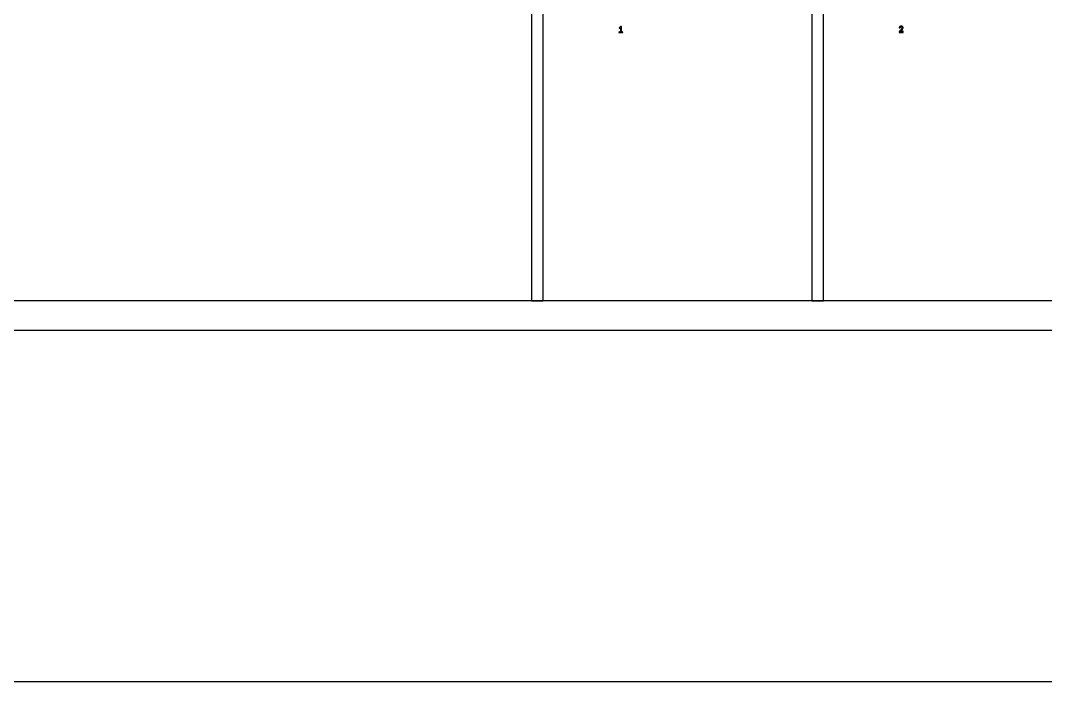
# Model space of a CAD drawing. Extents: x -7000 to 3750, y -6210 to 6210.
# Drawn here: x -5250 to -3500, y 1600 to 2729 of the extents above; entities that cross this region are included whole.
import ezdxf

# ---------------------------------------------------------------- set-up
doc = ezdxf.new("R2010")
doc.units = 0

msp = doc.modelspace()

# ---------------------------------------------------------------- linework, layer by layer
at = {"layer": 'HBMetalGapLayer'}
msp.add_lwpolyline([(-7000, 1600), (0, 1600), (0, 4500), (-7000, 4500)], close=True, dxfattribs=at)
at = {"layer": 'HBMetalPosLayer'}
for points in [[(-4357.807, 3051.5), (-4377.807, 3051.5), (-4377.807, 2250), (-4357.807, 2250)], [(-3879.193, 3051.5), (-3899.193, 3051.5), (-3899.193, 2250), (-3879.193, 2250)], [(-6200, 2200), (-800, 2200), (-800, 2250), (-6200, 2250)]]:
    msp.add_lwpolyline(points, close=True, dxfattribs=at)
at = {"layer": 'NegLayer'}
for points in [[(-4228.107, 2716.2), (-4228.107, 2715.6), (-4227.507, 2715.6), (-4227.507, 2716.2)], [(-4227.507, 2716.8), (-4227.507, 2716.2), (-4226.907, 2716.2), (-4226.907, 2716.8)], [(-4227.507, 2716.2), (-4227.507, 2715.6), (-4226.907, 2715.6), (-4226.907, 2716.2)], [(-4226.907, 2717.4), (-4226.907, 2716.8), (-4226.307, 2716.8), (-4226.307, 2717.4)], [(-4226.907, 2716.8), (-4226.907, 2716.2), (-4226.307, 2716.2), (-4226.307, 2716.8)], [(-4226.907, 2716.2), (-4226.907, 2715.6), (-4226.307, 2715.6), (-4226.307, 2716.2)], [(-4226.307, 2718), (-4226.307, 2717.4), (-4225.707, 2717.4), (-4225.707, 2718)], [(-4226.307, 2717.4), (-4226.307, 2716.8), (-4225.707, 2716.8), (-4225.707, 2717.4)], [(-4226.307, 2716.8), (-4226.307, 2716.2), (-4225.707, 2716.2), (-4225.707, 2716.8)], [(-4226.307, 2716.2), (-4226.307, 2715.6), (-4225.707, 2715.6), (-4225.707, 2716.2)], [(-4225.707, 2718.6), (-4225.707, 2718), (-4225.107, 2718), (-4225.107, 2718.6)], [(-4225.707, 2718), (-4225.707, 2717.4), (-4225.107, 2717.4), (-4225.107, 2718)], [(-4225.707, 2717.4), (-4225.707, 2716.8), (-4225.107, 2716.8), (-4225.107, 2717.4)], [(-4225.707, 2716.8), (-4225.707, 2716.2), (-4225.107, 2716.2), (-4225.107, 2716.8)], [(-4225.707, 2716.2), (-4225.707, 2715.6), (-4225.107, 2715.6), (-4225.107, 2716.2)], [(-4225.707, 2715.6), (-4225.707, 2715), (-4225.107, 2715), (-4225.107, 2715.6)], [(-4225.707, 2715), (-4225.707, 2714.4), (-4225.107, 2714.4), (-4225.107, 2715)], [(-4225.707, 2714.4), (-4225.707, 2713.8), (-4225.107, 2713.8), (-4225.107, 2714.4)], [(-4225.707, 2713.8), (-4225.707, 2713.2), (-4225.107, 2713.2), (-4225.107, 2713.8)], [(-4225.707, 2713.2), (-4225.707, 2712.6), (-4225.107, 2712.6), (-4225.107, 2713.2)], [(-4225.707, 2712.6), (-4225.707, 2712), (-4225.107, 2712), (-4225.107, 2712.6)], [(-4225.107, 2718.6), (-4225.107, 2718), (-4224.507, 2718), (-4224.507, 2718.6)], [(-4225.107, 2718), (-4225.107, 2717.4), (-4224.507, 2717.4), (-4224.507, 2718)], [(-4225.107, 2717.4), (-4225.107, 2716.8), (-4224.507, 2716.8), (-4224.507, 2717.4)], [(-4225.107, 2716.8), (-4225.107, 2716.2), (-4224.507, 2716.2), (-4224.507, 2716.8)], [(-4225.107, 2716.2), (-4225.107, 2715.6), (-4224.507, 2715.6), (-4224.507, 2716.2)], [(-4225.107, 2715.6), (-4225.107, 2715), (-4224.507, 2715), (-4224.507, 2715.6)], [(-4225.107, 2715), (-4225.107, 2714.4), (-4224.507, 2714.4), (-4224.507, 2715)], [(-4225.107, 2714.4), (-4225.107, 2713.8), (-4224.507, 2713.8), (-4224.507, 2714.4)], [(-4225.107, 2713.8), (-4225.107, 2713.2), (-4224.507, 2713.2), (-4224.507, 2713.8)], [(-4225.107, 2713.2), (-4225.107, 2712.6), (-4224.507, 2712.6), (-4224.507, 2713.2)], [(-4225.107, 2712.6), (-4225.107, 2712), (-4224.507, 2712), (-4224.507, 2712.6)], [(-4224.507, 2718.6), (-4224.507, 2718), (-4223.907, 2718), (-4223.907, 2718.6)], [(-4224.507, 2718), (-4224.507, 2717.4), (-4223.907, 2717.4), (-4223.907, 2718)], [(-4224.507, 2717.4), (-4224.507, 2716.8), (-4223.907, 2716.8), (-4223.907, 2717.4)], [(-4224.507, 2716.8), (-4224.507, 2716.2), (-4223.907, 2716.2), (-4223.907, 2716.8)], [(-4224.507, 2716.2), (-4224.507, 2715.6), (-4223.907, 2715.6), (-4223.907, 2716.2)], [(-4224.507, 2715.6), (-4224.507, 2715), (-4223.907, 2715), (-4223.907, 2715.6)], [(-4224.507, 2715), (-4224.507, 2714.4), (-4223.907, 2714.4), (-4223.907, 2715)], [(-4224.507, 2714.4), (-4224.507, 2713.8), (-4223.907, 2713.8), (-4223.907, 2714.4)], [(-4224.507, 2713.8), (-4224.507, 2713.2), (-4223.907, 2713.2), (-4223.907, 2713.8)], [(-4224.507, 2713.2), (-4224.507, 2712.6), (-4223.907, 2712.6), (-4223.907, 2713.2)], [(-4224.507, 2712.6), (-4224.507, 2712), (-4223.907, 2712), (-4223.907, 2712.6)], [(-3750.093, 2717.4), (-3750.093, 2716.8), (-3749.493, 2716.8), (-3749.493, 2717.4)], [(-3750.093, 2716.8), (-3750.093, 2716.2), (-3749.493, 2716.2), (-3749.493, 2716.8)], [(-3749.493, 2718), (-3749.493, 2717.4), (-3748.893, 2717.4), (-3748.893, 2718)], [(-3749.493, 2717.4), (-3749.493, 2716.8), (-3748.893, 2716.8), (-3748.893, 2717.4)], [(-3749.493, 2716.8), (-3749.493, 2716.2), (-3748.893, 2716.2), (-3748.893, 2716.8)], [(-3748.893, 2718.6), (-3748.893, 2718), (-3748.293, 2718), (-3748.293, 2718.6)], [(-3748.893, 2718), (-3748.893, 2717.4), (-3748.293, 2717.4), (-3748.293, 2718)], [(-3748.893, 2717.4), (-3748.893, 2716.8), (-3748.293, 2716.8), (-3748.293, 2717.4)], [(-3748.293, 2718.6), (-3748.293, 2718), (-3747.693, 2718), (-3747.693, 2718.6)], [(-3748.293, 2718), (-3748.293, 2717.4), (-3747.693, 2717.4), (-3747.693, 2718)], [(-3747.693, 2719.2), (-3747.693, 2718.6), (-3747.093, 2718.6), (-3747.093, 2719.2)], [(-3747.693, 2718.6), (-3747.693, 2718), (-3747.093, 2718), (-3747.093, 2718.6)], [(-3747.693, 2718), (-3747.693, 2717.4), (-3747.093, 2717.4), (-3747.093, 2718)], [(-3747.693, 2712.6), (-3747.693, 2712), (-3747.093, 2712), (-3747.093, 2712.6)], [(-3747.093, 2719.2), (-3747.093, 2718.6), (-3746.493, 2718.6), (-3746.493, 2719.2)], [(-3747.093, 2718.6), (-3747.093, 2718), (-3746.493, 2718), (-3746.493, 2718.6)], [(-3747.093, 2713.2), (-3747.093, 2712.6), (-3746.493, 2712.6), (-3746.493, 2713.2)], [(-3747.093, 2712.6), (-3747.093, 2712), (-3746.493, 2712), (-3746.493, 2712.6)], [(-3746.493, 2719.2), (-3746.493, 2718.6), (-3745.893, 2718.6), (-3745.893, 2719.2)], [(-3746.493, 2718.6), (-3746.493, 2718), (-3745.893, 2718), (-3745.893, 2718.6)], [(-3746.493, 2713.8), (-3746.493, 2713.2), (-3745.893, 2713.2), (-3745.893, 2713.8)], [(-3746.493, 2713.2), (-3746.493, 2712.6), (-3745.893, 2712.6), (-3745.893, 2713.2)], [(-3746.493, 2712.6), (-3746.493, 2712), (-3745.893, 2712), (-3745.893, 2712.6)], [(-3745.893, 2719.2), (-3745.893, 2718.6), (-3745.293, 2718.6), (-3745.293, 2719.2)], [(-3745.893, 2718.6), (-3745.893, 2718), (-3745.293, 2718), (-3745.293, 2718.6)], [(-3745.893, 2714.4), (-3745.893, 2713.8), (-3745.293, 2713.8), (-3745.293, 2714.4)], [(-3745.893, 2713.8), (-3745.893, 2713.2), (-3745.293, 2713.2), (-3745.293, 2713.8)], [(-3745.893, 2713.2), (-3745.893, 2712.6), (-3745.293, 2712.6), (-3745.293, 2713.2)], [(-3745.293, 2719.2), (-3745.293, 2718.6), (-3744.693, 2718.6), (-3744.693, 2719.2)], [(-3745.293, 2718.6), (-3745.293, 2718), (-3744.693, 2718), (-3744.693, 2718.6)], [(-3745.293, 2718), (-3745.293, 2717.4), (-3744.693, 2717.4), (-3744.693, 2718)], [(-3745.293, 2715), (-3745.293, 2714.4), (-3744.693, 2714.4), (-3744.693, 2715)], [(-3745.293, 2714.4), (-3745.293, 2713.8), (-3744.693, 2713.8), (-3744.693, 2714.4)], [(-3745.293, 2713.8), (-3745.293, 2713.2), (-3744.693, 2713.2), (-3744.693, 2713.8)], [(-3744.693, 2718.6), (-3744.693, 2718), (-3744.093, 2718), (-3744.093, 2718.6)], [(-3744.693, 2718), (-3744.693, 2717.4), (-3744.093, 2717.4), (-3744.093, 2718)], [(-3744.693, 2717.4), (-3744.693, 2716.8), (-3744.093, 2716.8), (-3744.093, 2717.4)], [(-3744.693, 2716.8), (-3744.693, 2716.2), (-3744.093, 2716.2), (-3744.093, 2716.8)], [(-3744.693, 2716.2), (-3744.693, 2715.6), (-3744.093, 2715.6), (-3744.093, 2716.2)], [(-3744.693, 2715.6), (-3744.693, 2715), (-3744.093, 2715), (-3744.093, 2715.6)], [(-3744.693, 2715), (-3744.693, 2714.4), (-3744.093, 2714.4), (-3744.093, 2715)], [(-3744.693, 2714.4), (-3744.693, 2713.8), (-3744.093, 2713.8), (-3744.093, 2714.4)], [(-3744.093, 2718), (-3744.093, 2717.4), (-3743.493, 2717.4), (-3743.493, 2718)], [(-3744.093, 2717.4), (-3744.093, 2716.8), (-3743.493, 2716.8), (-3743.493, 2717.4)], [(-3744.093, 2716.8), (-3744.093, 2716.2), (-3743.493, 2716.2), (-3743.493, 2716.8)], [(-3744.093, 2716.2), (-3744.093, 2715.6), (-3743.493, 2715.6), (-3743.493, 2716.2)], [(-3744.093, 2715.6), (-3744.093, 2715), (-3743.493, 2715), (-3743.493, 2715.6)], [(-3744.093, 2715), (-3744.093, 2714.4), (-3743.493, 2714.4), (-3743.493, 2715)], [(-3743.493, 2717.4), (-3743.493, 2716.8), (-3742.893, 2716.8), (-3742.893, 2717.4)], [(-3743.493, 2716.8), (-3743.493, 2716.2), (-3742.893, 2716.2), (-3742.893, 2716.8)], [(-3743.493, 2716.2), (-3743.493, 2715.6), (-3742.893, 2715.6), (-3742.893, 2716.2)], [(-4228.707, 2709), (-4228.707, 2708.4), (-4228.107, 2708.4), (-4228.107, 2709)], [(-4228.107, 2709), (-4228.107, 2708.4), (-4227.507, 2708.4), (-4227.507, 2709)], [(-4227.507, 2709.6), (-4227.507, 2709), (-4226.907, 2709), (-4226.907, 2709.6)], [(-4227.507, 2709), (-4227.507, 2708.4), (-4226.907, 2708.4), (-4226.907, 2709)], [(-4226.907, 2709.6), (-4226.907, 2709), (-4226.307, 2709), (-4226.307, 2709.6)], [(-4226.907, 2709), (-4226.907, 2708.4), (-4226.307, 2708.4), (-4226.307, 2709)], [(-4226.307, 2710.2), (-4226.307, 2709.6), (-4225.707, 2709.6), (-4225.707, 2710.2)], [(-4226.307, 2709.6), (-4226.307, 2709), (-4225.707, 2709), (-4225.707, 2709.6)], [(-4226.307, 2709), (-4226.307, 2708.4), (-4225.707, 2708.4), (-4225.707, 2709)], [(-4225.707, 2712), (-4225.707, 2711.4), (-4225.107, 2711.4), (-4225.107, 2712)], [(-4225.707, 2711.4), (-4225.707, 2710.8), (-4225.107, 2710.8), (-4225.107, 2711.4)], [(-4225.707, 2710.8), (-4225.707, 2710.2), (-4225.107, 2710.2), (-4225.107, 2710.8)], [(-4225.707, 2710.2), (-4225.707, 2709.6), (-4225.107, 2709.6), (-4225.107, 2710.2)], [(-4225.707, 2709.6), (-4225.707, 2709), (-4225.107, 2709), (-4225.107, 2709.6)], [(-4225.707, 2709), (-4225.707, 2708.4), (-4225.107, 2708.4), (-4225.107, 2709)], [(-4225.107, 2712), (-4225.107, 2711.4), (-4224.507, 2711.4), (-4224.507, 2712)], [(-4225.107, 2711.4), (-4225.107, 2710.8), (-4224.507, 2710.8), (-4224.507, 2711.4)], [(-4225.107, 2710.8), (-4225.107, 2710.2), (-4224.507, 2710.2), (-4224.507, 2710.8)], [(-4225.107, 2710.2), (-4225.107, 2709.6), (-4224.507, 2709.6), (-4224.507, 2710.2)], [(-4225.107, 2709.6), (-4225.107, 2709), (-4224.507, 2709), (-4224.507, 2709.6)], [(-4225.107, 2709), (-4225.107, 2708.4), (-4224.507, 2708.4), (-4224.507, 2709)], [(-4224.507, 2712), (-4224.507, 2711.4), (-4223.907, 2711.4), (-4223.907, 2712)], [(-4224.507, 2711.4), (-4224.507, 2710.8), (-4223.907, 2710.8), (-4223.907, 2711.4)], [(-4224.507, 2710.8), (-4224.507, 2710.2), (-4223.907, 2710.2), (-4223.907, 2710.8)], [(-4224.507, 2710.2), (-4224.507, 2709.6), (-4223.907, 2709.6), (-4223.907, 2710.2)], [(-4224.507, 2709.6), (-4224.507, 2709), (-4223.907, 2709), (-4223.907, 2709.6)], [(-4224.507, 2709), (-4224.507, 2708.4), (-4223.907, 2708.4), (-4223.907, 2709)], [(-4223.907, 2709.6), (-4223.907, 2709), (-4223.307, 2709), (-4223.307, 2709.6)], [(-4223.907, 2709), (-4223.907, 2708.4), (-4223.307, 2708.4), (-4223.307, 2709)], [(-4223.307, 2709.6), (-4223.307, 2709), (-4222.707, 2709), (-4222.707, 2709.6)], [(-4223.307, 2709), (-4223.307, 2708.4), (-4222.707, 2708.4), (-4222.707, 2709)], [(-4222.707, 2709), (-4222.707, 2708.4), (-4222.107, 2708.4), (-4222.107, 2709)], [(-4222.107, 2709), (-4222.107, 2708.4), (-4221.507, 2708.4), (-4221.507, 2709)], [(-3750.093, 2710.2), (-3750.093, 2709.6), (-3749.493, 2709.6), (-3749.493, 2710.2)], [(-3750.093, 2709.6), (-3750.093, 2709), (-3749.493, 2709), (-3749.493, 2709.6)], [(-3750.093, 2709), (-3750.093, 2708.4), (-3749.493, 2708.4), (-3749.493, 2709)], [(-3749.493, 2710.8), (-3749.493, 2710.2), (-3748.893, 2710.2), (-3748.893, 2710.8)], [(-3749.493, 2710.2), (-3749.493, 2709.6), (-3748.893, 2709.6), (-3748.893, 2710.2)], [(-3749.493, 2709.6), (-3749.493, 2709), (-3748.893, 2709), (-3748.893, 2709.6)], [(-3749.493, 2709), (-3749.493, 2708.4), (-3748.893, 2708.4), (-3748.893, 2709)], [(-3748.893, 2711.4), (-3748.893, 2710.8), (-3748.293, 2710.8), (-3748.293, 2711.4)], [(-3748.893, 2710.8), (-3748.893, 2710.2), (-3748.293, 2710.2), (-3748.293, 2710.8)], [(-3748.893, 2710.2), (-3748.893, 2709.6), (-3748.293, 2709.6), (-3748.293, 2710.2)], [(-3748.893, 2709.6), (-3748.893, 2709), (-3748.293, 2709), (-3748.293, 2709.6)], [(-3748.893, 2709), (-3748.893, 2708.4), (-3748.293, 2708.4), (-3748.293, 2709)], [(-3748.293, 2712), (-3748.293, 2711.4), (-3747.693, 2711.4), (-3747.693, 2712)], [(-3748.293, 2711.4), (-3748.293, 2710.8), (-3747.693, 2710.8), (-3747.693, 2711.4)], [(-3748.293, 2710.8), (-3748.293, 2710.2), (-3747.693, 2710.2), (-3747.693, 2710.8)], [(-3748.293, 2709.6), (-3748.293, 2709), (-3747.693, 2709), (-3747.693, 2709.6)], [(-3748.293, 2709), (-3748.293, 2708.4), (-3747.693, 2708.4), (-3747.693, 2709)], [(-3747.693, 2712), (-3747.693, 2711.4), (-3747.093, 2711.4), (-3747.093, 2712)], [(-3747.693, 2711.4), (-3747.693, 2710.8), (-3747.093, 2710.8), (-3747.093, 2711.4)], [(-3747.693, 2709.6), (-3747.693, 2709), (-3747.093, 2709), (-3747.093, 2709.6)], [(-3747.693, 2709), (-3747.693, 2708.4), (-3747.093, 2708.4), (-3747.093, 2709)], [(-3747.093, 2712), (-3747.093, 2711.4), (-3746.493, 2711.4), (-3746.493, 2712)], [(-3747.093, 2709.6), (-3747.093, 2709), (-3746.493, 2709), (-3746.493, 2709.6)], [(-3747.093, 2709), (-3747.093, 2708.4), (-3746.493, 2708.4), (-3746.493, 2709)], [(-3746.493, 2709.6), (-3746.493, 2709), (-3745.893, 2709), (-3745.893, 2709.6)], [(-3746.493, 2709), (-3746.493, 2708.4), (-3745.893, 2708.4), (-3745.893, 2709)], [(-3745.893, 2709.6), (-3745.893, 2709), (-3745.293, 2709), (-3745.293, 2709.6)], [(-3745.893, 2709), (-3745.893, 2708.4), (-3745.293, 2708.4), (-3745.293, 2709)], [(-3745.293, 2710.2), (-3745.293, 2709.6), (-3744.693, 2709.6), (-3744.693, 2710.2)], [(-3745.293, 2709.6), (-3745.293, 2709), (-3744.693, 2709), (-3744.693, 2709.6)], [(-3745.293, 2709), (-3745.293, 2708.4), (-3744.693, 2708.4), (-3744.693, 2709)], [(-3744.693, 2710.8), (-3744.693, 2710.2), (-3744.093, 2710.2), (-3744.093, 2710.8)], [(-3744.693, 2710.2), (-3744.693, 2709.6), (-3744.093, 2709.6), (-3744.093, 2710.2)], [(-3744.693, 2709.6), (-3744.693, 2709), (-3744.093, 2709), (-3744.093, 2709.6)], [(-3744.693, 2709), (-3744.693, 2708.4), (-3744.093, 2708.4), (-3744.093, 2709)], [(-3744.093, 2710.8), (-3744.093, 2710.2), (-3743.493, 2710.2), (-3743.493, 2710.8)], [(-3744.093, 2710.2), (-3744.093, 2709.6), (-3743.493, 2709.6), (-3743.493, 2710.2)], [(-3744.093, 2709.6), (-3744.093, 2709), (-3743.493, 2709), (-3743.493, 2709.6)], [(-3744.093, 2709), (-3744.093, 2708.4), (-3743.493, 2708.4), (-3743.493, 2709)], [(-3743.493, 2710.8), (-3743.493, 2710.2), (-3742.893, 2710.2), (-3742.893, 2710.8)], [(-3743.493, 2710.2), (-3743.493, 2709.6), (-3742.893, 2709.6), (-3742.893, 2710.2)], [(-3743.493, 2709.6), (-3743.493, 2709), (-3742.893, 2709), (-3742.893, 2709.6)], [(-3743.493, 2709), (-3743.493, 2708.4), (-3742.893, 2708.4), (-3742.893, 2709)]]:
    msp.add_lwpolyline(points, close=True, dxfattribs=at)

doc.saveas('drawing.dxf')
